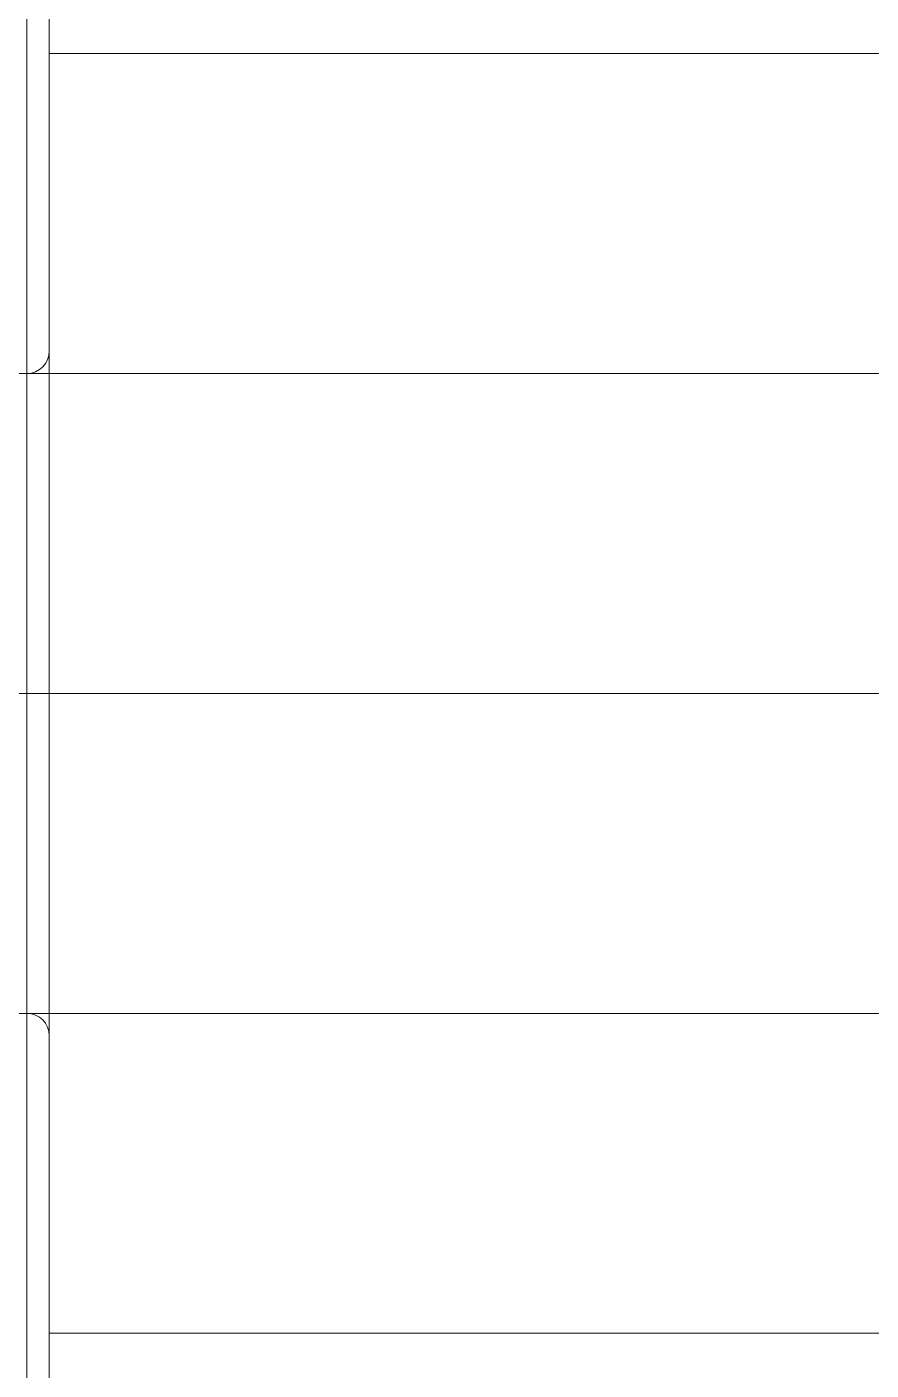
# Model space of a CAD drawing. Header units: millimetres. Extents: x -50460 to 50460, y -35640 to 35640.
# Drawn here: x -35165.94 to -35139.55, y 21255.79 to 21297.78 of the extents above; entities that cross this region are included whole.
import ezdxf

# ---------------------------------------------------------------- set-up
doc = ezdxf.new("R2010")
doc.units = ezdxf.units.MM
doc.set_wipeout_variables(frame=1)
doc.linetypes.add('点画线', pattern=[18, 12, -2, 2, -2])
for name, color, linetype, lineweight in [('EB0', 7, 'Continuous', 15), ('中心线层', 1, '点画线', 18), ('尺寸线层', 4, 'Continuous', 18), ('粗实线层', 7, 'Continuous', 15), ('粗实线层_1', 7, 'Continuous', 15)]:
    doc.layers.add(name, color=color, linetype=linetype, lineweight=lineweight)

# ---------------------------------------------------------------- blocks, each defined once
blk = doc.blocks.new('*X858')
at = {"layer": 'EB0'}
for p, q in [((0, 10), (138.5, 10)), ((0, -10), (138.5, -10))]:
    blk.add_line(p, q, dxfattribs=at)
at = {"layer": '中心线层', "linetype": '点画线', "lineweight": 18}
blk.add_line((-15.5, 0), (143, 0), dxfattribs=at)
blk = doc.blocks.new('*X894')
at = {"layer": '中心线层', "linetype": '点画线', "lineweight": 18}
for p, q in [((0.7, -42.5), (15.3, -42.5)), ((0.7, -42.5), (15.3, -42.5)), ((3.51, -42.5), (73.49, -42.5)), ((3.51, -42.5), (73.49, -42.5)), ((16, -42.5), (15.3, -42.5)), ((16, -42.5), (15.3, -42.5)), ((15.3, -42.5), (16, -42.5)), ((15.3, -42.5), (16, -42.5)), ((15.3, -42.5), (16, -42.5)), ((15.3, -42.5), (16, -42.5)), ((16, -42.5), (61, -42.5)), ((16, -42.5), (61, -42.5))]:
    blk.add_line(p, q, dxfattribs=at)
at = {"layer": '粗实线层'}
for p, q in [((15.3, -19), (15.3, -42.5)), ((16, -42.5), (16, -19)), ((16, -42.5), (16, -22.5)), ((16, -22.5), (61, -22.5)), ((15.3, -32.5), (15.3, -42.5)), ((15.3, -42.5), (15.3, -52.5)), ((15.3, -42.5), (15.3, -66)), ((16, -62.5), (16, -42.5)), ((16, -66), (16, -42.5)), ((61, -62.5), (16, -62.5))]:
    blk.add_line(p, q, dxfattribs=at)
for centre, start, end in [((15.3, -31.8), 270, 0), ((15.3, -53.2), 0.0002, 90)]:
    blk.add_arc(centre, 0.7, start, end, dxfattribs=at)
blk = doc.blocks.new('*X856')
blk.add_wipeout([(-835, -319.784), (-835, -311.284), (-835, -311.284), (-836.5, -309.784), (-836.5, -309.784), (-881, -309.784), (-881, -309.784), (-893.5, -309.784), (-893.5, -309.784), (-975, -309.784), (-975, -309.784), (-975, -302.463), (-975, -302.463), (-986.223, -302.463), (-986.223, -302.463), (-986.304, -302.592), (-986.383, -302.723), (-986.46, -302.855), (-986.534, -302.988), (-986.606, -303.123), (-986.674, -303.259), (-986.741, -303.396), (-986.804, -303.535), (-986.865, -303.675), (-986.924, -303.816), (-986.979, -303.958), (-987.032, -304.101), (-987.082, -304.245), (-987.129, -304.39), (-987.174, -304.536), (-987.216, -304.683), (-987.255, -304.83), (-987.291, -304.979), (-987.324, -305.128), (-987.355, -305.277), (-987.382, -305.427), (-987.407, -305.578), (-987.429, -305.729), (-987.448, -305.88), (-987.464, -306.032), (-987.477, -306.184), (-987.487, -306.336), (-987.494, -306.488), (-987.499, -306.641), (-987.5, -306.793), (-987.5, -306.793), (-987.5, -319.784), (-987.5, -319.784), (-987.5, -332.774), (-987.5, -332.774), (-987.499, -332.927), (-987.494, -333.079), (-987.487, -333.232), (-987.477, -333.384), (-987.464, -333.536), (-987.448, -333.688), (-987.429, -333.839), (-987.407, -333.99), (-987.382, -334.141), (-987.355, -334.291), (-987.324, -334.44), (-987.291, -334.589), (-987.255, -334.737), (-987.216, -334.885), (-987.174, -335.032), (-987.129, -335.177), (-987.082, -335.322), (-987.032, -335.467), (-986.979, -335.61), (-986.924, -335.752), (-986.865, -335.893), (-986.804, -336.033), (-986.741, -336.171), (-986.674, -336.309), (-986.606, -336.445), (-986.534, -336.58), (-986.46, -336.713), (-986.383, -336.845), (-986.304, -336.975), (-986.223, -337.104), (-986.223, -337.104), (-975, -337.104), (-975, -337.104), (-975, -329.784), (-975, -329.784), (-893.5, -329.784), (-893.5, -329.784), (-881, -329.784), (-881, -329.784), (-836.5, -329.784), (-836.5, -329.784), (-835, -328.284), (-835, -328.284)]).dxf.layer = '粗实线层_1'
at = {"layer": '粗实线层_1'}
for name, p in [('*X894', (-961.5, -277.284)), ('*X858', (-975, -319.784))]:
    blk.add_blockref(name, p, dxfattribs=at)
blk = doc.blocks.new('*X805')
at = {"layer": '尺寸线层'}
blk.add_blockref('*X856', (-1515, 819.783), dxfattribs=at)

msp = doc.modelspace()

# ---------------------------------------------------------------- block references
at = {"layer": '尺寸线层'}
msp.add_blockref('*X805', (-32704.742, 20776.945), dxfattribs=at)

doc.saveas('drawing.dxf')
